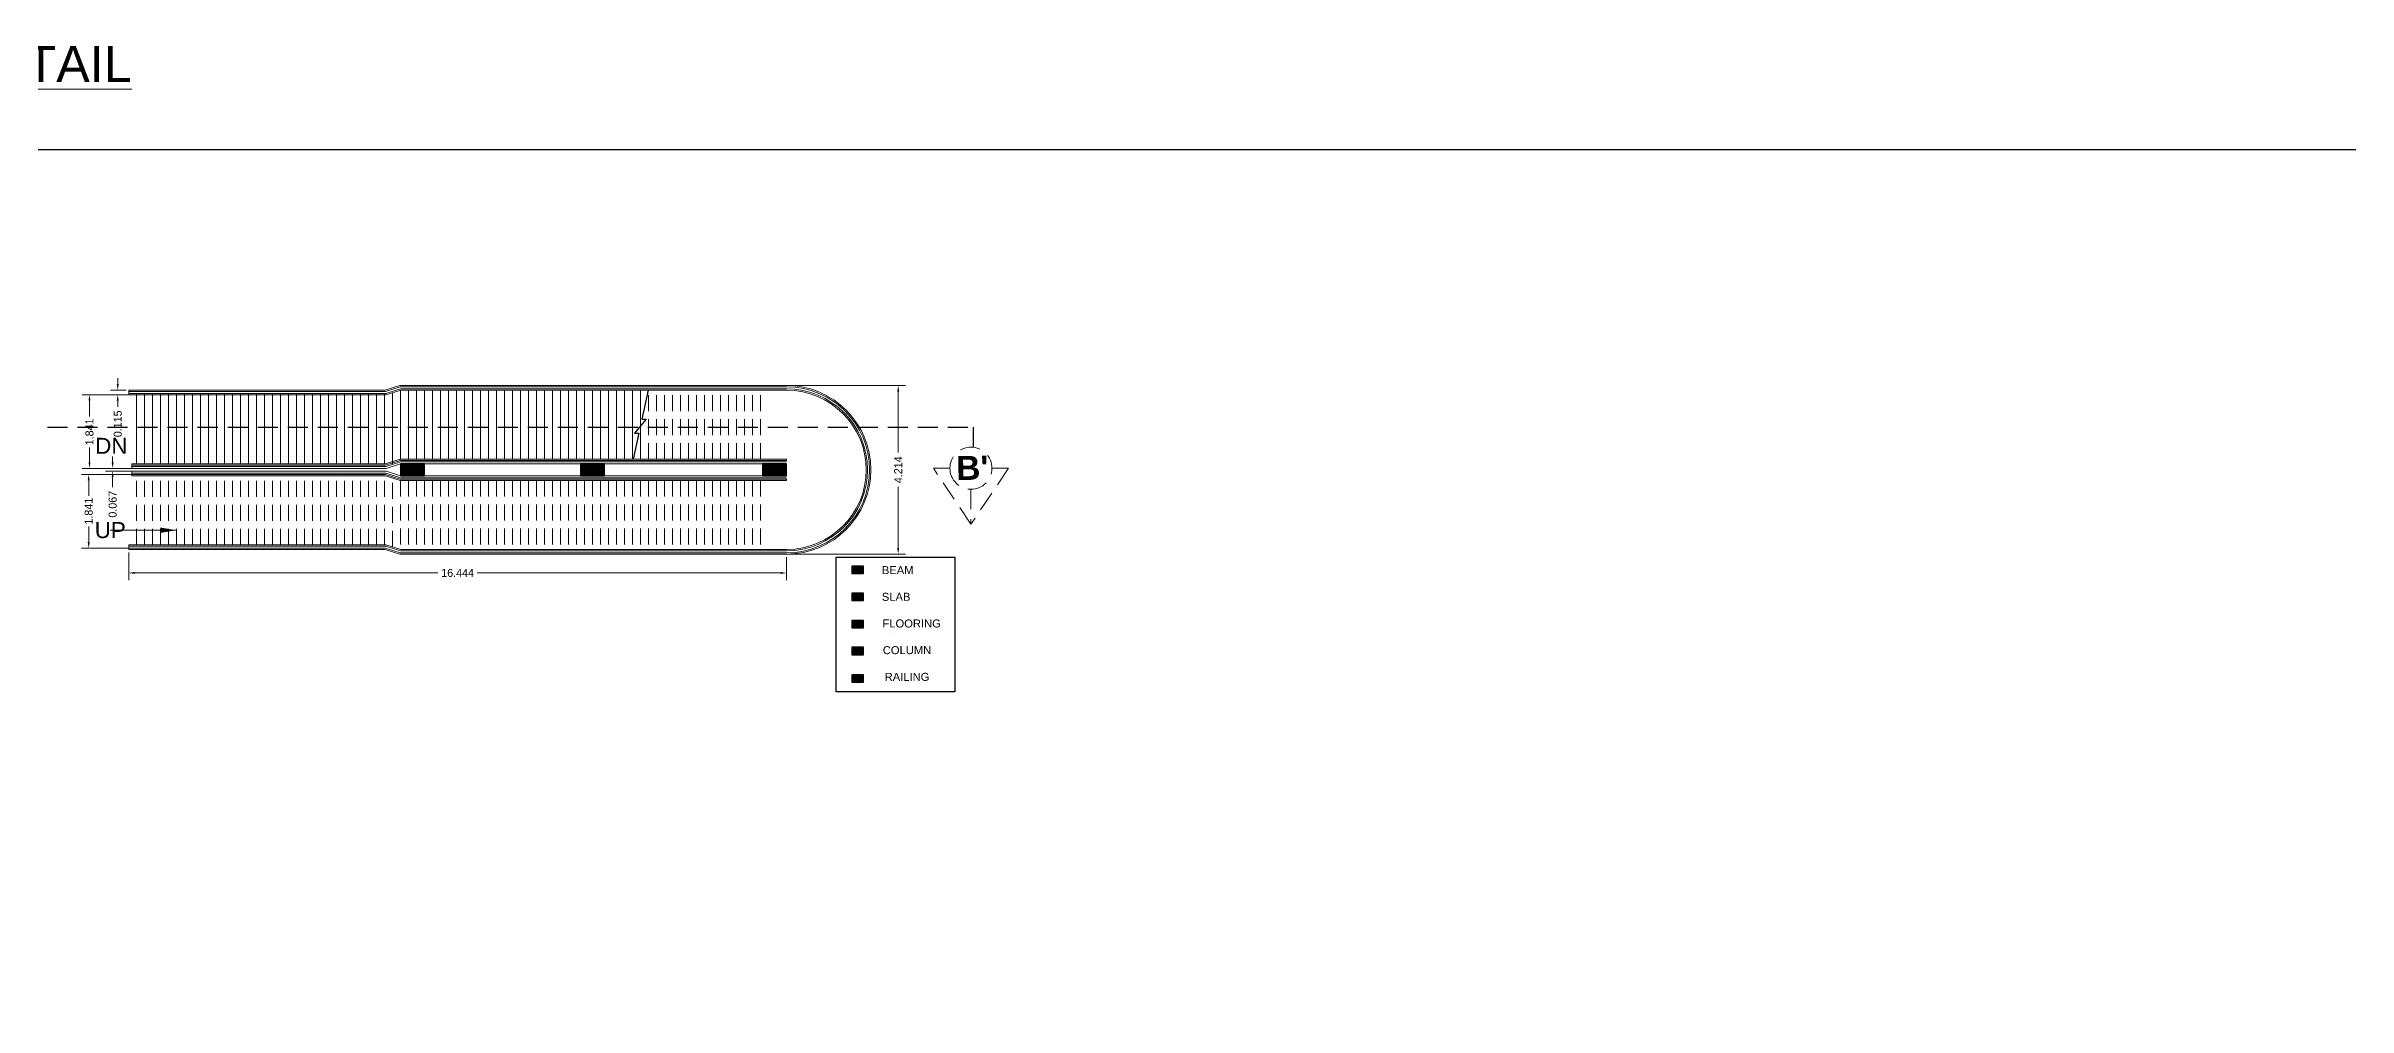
# Model space of a CAD drawing. Header units: millimetres. Extents: x 3614 to 12428, y -844 to 6844.
# Drawn here: x 5811.3 to 5868.8, y -788.3 to -764.3 of the extents above; entities that cross this region are included whole.
import ezdxf

# ---------------------------------------------------------------- set-up
doc = ezdxf.new("R2010")
doc.units = ezdxf.units.MM
doc.header["$LTSCALE"] = 40
doc.header["$MEASUREMENT"] = 0
doc.header["$PDMODE"] = 32
doc.header["$PDSIZE"] = 0.02
doc.linetypes.add('DASHED', pattern=[0.75, 0.5, -0.25])
doc.linetypes.add('DASHED2', pattern=[0.375, 0.25, -0.125])
doc.layers.get('Defpoints').update_dxf_attribs({"linetype": 'CONTINUOUS', "lineweight": 20})
for name, color, linetype, lineweight in [('Beam', 254, 'CONTINUOUS', 25), ('Column', 252, 'CONTINUOUS', 30), ('Column Hatch', 253, 'CONTINUOUS', 13), ('Dim', 220, 'CONTINUOUS', 15), ('flooing', 92, 'CONTINUOUS', 20), ('Railing', 23, 'CONTINUOUS', 18), ('RAMP', 213, 'CONTINUOUS', 15), ('Section', 72, 'DASHED2', 30), ('slab', 7, 'CONTINUOUS', 30), ('TEXT', 7, 'CONTINUOUS', 20), ('Wall', 7, 'CONTINUOUS', 30), ('Window-Wall', 7, 'CONTINUOUS', 18)]:
    doc.layers.add(name, color=color, linetype=linetype, lineweight=lineweight)
doc.styles.add('dim-stylus bt', font='arial.ttf')
doc.styles.add('L120', font='simplex.shx', dxfattribs={"height": 1})
doc.styles.add('Tabrej', font='GOTHIC.TTF')
doc.dimstyles.new('DIMEN', dxfattribs={"dimtxt": 0.2, "dimasz": 0.25, "dimexe": 0.18, "dimexo": 0.0625, "dimgap": 0.09, "dimtad": 0, "dimdec": 3, "dimzin": 0, "dimdsep": 46, "dimtxsty": 'Tabrej', "dimcen": 0, "dimclrd": 256, "dimclre": 256, "dimclrt": 7, "dimadec": 0, "dimazin": 0, "dimtfac": 1, "dimtdec": 3, "dimtofl": 0, "dimtmove": 0, "dimatfit": 1, "dimfxl": 0, "dimtolj": 1, "dimtzin": 0, "dimlwd": -1, "dimlwe": -1, "dimarcsym": 0})

# ---------------------------------------------------------------- blocks, each defined once
blk = doc.blocks.new('BDHVBFH')
at = {"layer": 'Section', "color": 7, "linetype": 'ByBlock', "lineweight": 20, "ltscale": 0.05}
for p, q in [((5432.399, -574.787), (5431.461, -576.186)), ((5432.399, -575.66), (5432.399, -574.787)), ((5433.338, -576.186), (5432.399, -574.787)), ((5431.873, -576.186), (5431.461, -576.186)), ((5433.338, -576.186), (5432.925, -576.186))]:
    blk.add_line(p, q, dxfattribs=at)
blk.add_circle((5432.399, -576.186), 0.526, dxfattribs=at)
blk = doc.blocks.new('*D408')
at = {"layer": 'Defpoints', "color": 0, "transparency": 16777216}
for p in [(5813.352, -776.91), (5829.796, -777.028), (5829.796, -777.483)]:
    blk.add_point(p, dxfattribs=at)
at = {"layer": 'Dim', "transparency": 16777216}
for p, q in [((5813.352, -776.972), (5813.352, -777.663)), ((5829.796, -777.091), (5829.796, -777.663)), ((5813.502, -777.483), (5821.083, -777.483)), ((5829.646, -777.483), (5822.065, -777.483))]:
    blk.add_line(p, q, dxfattribs=at)
for points in [[(5813.502, -777.458), (5813.502, -777.508), (5813.352, -777.483)], [(5829.646, -777.458), (5829.646, -777.508), (5829.796, -777.483)]]:
    blk.add_solid(points, dxfattribs=at)
at = {"layer": 'Dim', "color": 7, "transparency": 16777216, "insert": (5821.574, -777.483), "char_height": 0.2, "attachment_point": 5, "style": 'Tabrej'}
blk.add_mtext('\\A1;16.444', dxfattribs=at)
blk = doc.blocks.new('*D409')
at = {"layer": 'Defpoints', "color": 0, "transparency": 16777216}
for p in [(5829.144, -772.797), (5829.144, -777.011), (5832.586, -777.011)]:
    blk.add_point(p, dxfattribs=at)
at = {"layer": 'Dim', "transparency": 16777216}
for p, q in [((5829.207, -772.797), (5832.766, -772.797)), ((5832.586, -772.947), (5832.586, -774.475)), ((5832.586, -776.861), (5832.586, -775.334)), ((5829.207, -777.011), (5832.766, -777.011))]:
    blk.add_line(p, q, dxfattribs=at)
for points in [[(5832.561, -772.947), (5832.611, -772.947), (5832.586, -772.797)], [(5832.561, -776.861), (5832.611, -776.861), (5832.586, -777.011)]]:
    blk.add_solid(points, dxfattribs=at)
at = {"layer": 'Dim', "color": 7, "transparency": 16777216, "insert": (5832.586, -774.904), "char_height": 0.2, "attachment_point": 5, "rotation": 90, "style": 'Tabrej'}
blk.add_mtext('\\A1;4.214', dxfattribs=at)
blk = doc.blocks.new('*D410')
at = {"layer": 'Defpoints', "color": 0, "transparency": 16777216}
for p in [(5813.547, -773.028), (5812.372, -774.869), (5813.546, -774.869)]:
    blk.add_point(p, dxfattribs=at)
at = {"layer": 'Dim', "transparency": 16777216}
for p, q in [((5813.485, -773.028), (5812.192, -773.028)), ((5812.372, -773.178), (5812.372, -773.571)), ((5812.372, -774.719), (5812.372, -774.343)), ((5813.484, -774.869), (5812.192, -774.869))]:
    blk.add_line(p, q, dxfattribs=at)
for points in [[(5812.347, -773.178), (5812.397, -773.178), (5812.372, -773.028)], [(5812.347, -774.719), (5812.397, -774.719), (5812.372, -774.869)]]:
    blk.add_solid(points, dxfattribs=at)
at = {"layer": 'Dim', "color": 7, "transparency": 16777216, "insert": (5812.372, -773.957), "char_height": 0.2, "attachment_point": 5, "rotation": 90, "style": 'Tabrej'}
blk.add_mtext('\\A1;1.841', dxfattribs=at)
blk = doc.blocks.new('*D411')
at = {"layer": 'Defpoints', "color": 0, "transparency": 16777216}
for p in [(5813.546, -775.019), (5812.352, -776.86), (5813.546, -776.86)]:
    blk.add_point(p, dxfattribs=at)
at = {"layer": 'Dim', "transparency": 16777216}
for p, q in [((5813.484, -775.019), (5812.172, -775.019)), ((5812.352, -775.169), (5812.352, -775.554)), ((5812.352, -776.71), (5812.352, -776.325)), ((5813.484, -776.86), (5812.172, -776.86))]:
    blk.add_line(p, q, dxfattribs=at)
for points in [[(5812.327, -775.169), (5812.377, -775.169), (5812.352, -775.019)], [(5812.327, -776.71), (5812.377, -776.71), (5812.352, -776.86)]]:
    blk.add_solid(points, dxfattribs=at)
at = {"layer": 'Dim', "color": 7, "transparency": 16777216, "insert": (5812.352, -775.939), "char_height": 0.2, "attachment_point": 5, "rotation": 90, "style": 'Tabrej'}
blk.add_mtext('\\A1;1.841', dxfattribs=at)
blk = doc.blocks.new('*D412')
at = {"layer": 'Defpoints', "color": 0, "transparency": 16777216}
for p in [(5813.078, -773.028), (5813.354, -772.913), (5813.354, -773.028)]:
    blk.add_point(p, dxfattribs=at)
at = {"layer": 'Dim', "transparency": 16777216}
for p, q in [((5813.078, -772.763), (5813.078, -772.613)), ((5813.292, -772.913), (5812.898, -772.913)), ((5813.292, -773.028), (5812.898, -773.028)), ((5813.078, -773.178), (5813.078, -773.328))]:
    blk.add_line(p, q, dxfattribs=at)
for points in [[(5813.053, -772.763), (5813.103, -772.763), (5813.078, -772.913)], [(5813.053, -773.178), (5813.103, -773.178), (5813.078, -773.028)]]:
    blk.add_solid(points, dxfattribs=at)
at = {"layer": 'Dim', "color": 7, "transparency": 16777216, "insert": (5813.078, -773.754), "char_height": 0.2, "attachment_point": 5, "rotation": 90, "style": 'Tabrej'}
blk.add_mtext('\\A1;0.115', dxfattribs=at)
blk = doc.blocks.new('*D413')
at = {"layer": 'Defpoints', "color": 0, "transparency": 16777216}
for p in [(5812.951, -774.936), (5813.484, -774.869), (5813.484, -774.936)]:
    blk.add_point(p, dxfattribs=at)
at = {"layer": 'Dim', "transparency": 16777216}
for p, q in [((5813.421, -774.869), (5812.771, -774.869)), ((5813.421, -774.936), (5812.771, -774.936)), ((5812.951, -774.719), (5812.951, -774.569)), ((5812.951, -775.086), (5812.951, -775.336))]:
    blk.add_line(p, q, dxfattribs=at)
for points in [[(5812.926, -774.719), (5812.976, -774.719), (5812.951, -774.869)], [(5812.926, -775.086), (5812.976, -775.086), (5812.951, -774.936)]]:
    blk.add_solid(points, dxfattribs=at)
at = {"layer": 'Dim', "color": 7, "transparency": 16777216, "insert": (5812.951, -775.765), "char_height": 0.2, "attachment_point": 5, "rotation": 90, "style": 'Tabrej'}
blk.add_mtext('\\A1;0.067', dxfattribs=at)
blk = doc.blocks.new('colm 600')
at = {"layer": 'Column Hatch'}
h = blk.add_hatch(color=0, dxfattribs=at)
h.dxf.hatch_style = 1
h.paths.add_polyline_path([(5460.775, -628.796), (5460.475, -628.796), (5460.475, -629.396), (5460.775, -629.396)])
at = {"layer": 'Column'}
for p, q in [((5460.775, -628.796), (5460.475, -628.796)), ((5460.475, -628.796), (5460.475, -629.396)), ((5460.775, -629.396), (5460.775, -628.796)), ((5460.475, -629.396), (5460.775, -629.396))]:
    blk.add_line(p, q, dxfattribs=at)

msp = doc.modelspace()

# ---------------------------------------------------------------- hatches: boundary and pattern name
at = {"layer": 'Beam'}
h = msp.add_hatch(color=256, dxfattribs=at)
h.dxf.hatch_style = 1
h.paths.add_polyline_path([(5831.4379, -777.3056), (5831.7133, -777.3056), (5831.7133, -777.5089), (5831.4379, -777.5089)])
at = {"layer": 'Column'}
h = msp.add_hatch(color=256, dxfattribs=at)
h.dxf.hatch_style = 1
h.paths.add_polyline_path([(5831.4379, -779.3339), (5831.7133, -779.3339), (5831.7133, -779.5372), (5831.4379, -779.5372)])
at = {"layer": 'flooing'}
h = msp.add_hatch(color=256, dxfattribs=at)
h.dxf.hatch_style = 1
h.paths.add_polyline_path([(5831.4379, -778.6622), (5831.7133, -778.6622), (5831.7133, -778.8654), (5831.4379, -778.8654)])
at = {"layer": 'Railing'}
h = msp.add_hatch(color=256, dxfattribs=at)
h.dxf.hatch_style = 1
h.paths.add_polyline_path([(5831.4379, -780.0187), (5831.7133, -780.0187), (5831.7133, -780.222), (5831.4379, -780.222)])
at = {"layer": 'slab'}
h = msp.add_hatch(color=256, dxfattribs=at)
h.dxf.hatch_style = 1
h.paths.add_polyline_path([(5831.4379, -777.9774), (5831.7133, -777.9774), (5831.7133, -778.1806), (5831.4379, -778.1806)])

# ---------------------------------------------------------------- linework, layer by layer
at = {"layer": 'Beam'}
for points in [[(5832.4712, -778.7209), (5832.4712, -778.7209), (5832.4712, -778.7209), (5832.4712, -778.7209)], [(5832.4712, -779.0008), (5832.4712, -779.0008), (5832.4712, -779.0008), (5832.4712, -779.0008)], [(5832.4712, -779.2806), (5832.4712, -779.2806), (5832.4712, -779.2806), (5832.4712, -779.2806)], [(5832.4712, -779.5604), (5832.4712, -779.5604), (5832.4712, -779.5604), (5832.4712, -779.5604)]]:
    msp.add_lwpolyline(points, close=True, dxfattribs=at)
at = {"layer": 'Dim'}
for p, q in [((5818.6473, -774.8182), (5818.6474, -774.8182)), ((5818.6473, -775.0382), (5818.6474, -775.0382))]:
    msp.add_line(p, q, dxfattribs=at)
at = {"layer": 'Railing'}
for p, q in [((5819.7697, -772.9451), (5813.3541, -772.9451)), ((5813.3541, -772.9451), (5813.3541, -772.9951)), ((5819.7773, -772.9951), (5813.3541, -772.9951)), ((5820.1378, -772.8304), (5819.7697, -772.9451)), ((5820.1454, -772.8804), (5819.7773, -772.9951)), ((5820.1378, -772.8304), (5829.7973, -772.8304)), ((5820.1454, -772.8804), (5829.7973, -772.8804)), ((5813.4323, -774.7861), (5819.7731, -774.7861)), ((5813.4323, -774.8191), (5819.7781, -774.8191)), ((5813.4323, -774.8191), (5813.4324, -774.8691)), ((5813.4325, -774.9859), (5819.7781, -774.9857)), ((5813.4325, -775.0189), (5819.7729, -775.0187)), ((5819.7729, -775.0187), (5820.1352, -775.1358)), ((5820.1404, -774.6714), (5819.7731, -774.7861)), ((5820.1454, -774.7044), (5819.7781, -774.8191)), ((5819.7781, -774.9857), (5820.1454, -775.1044)), ((5820.1404, -774.6714), (5829.7973, -774.6714)), ((5820.1454, -774.7044), (5829.7973, -774.7044)), ((5820.1454, -775.1044), (5829.7973, -775.1044)), ((5820.1454, -775.1374), (5829.7973, -775.1374)), ((5819.7775, -776.8099), (5813.3534, -776.8099)), ((5813.3534, -776.8099), (5813.3534, -776.8599)), ((5819.7697, -776.8599), (5813.3534, -776.8599)), ((5820.1375, -776.9784), (5819.7697, -776.8599)), ((5820.1454, -776.9284), (5819.7775, -776.8099)), ((5820.1375, -776.9784), (5829.7973, -776.9784)), ((5820.1454, -776.9284), (5829.7973, -776.9284))]:
    msp.add_line(p, q, dxfattribs=at)
for radius in [2.074, 2.024]:
    msp.add_arc((5829.7973, -774.9044), radius, 270, 90, dxfattribs=at)
at = {"layer": 'RAMP'}
for p, q in [((5813.5473, -772.9951), (5813.5473, -772.9951)), ((5813.5473, -772.9951), (5813.5473, -774.7531)), ((5813.7473, -772.9951), (5813.7473, -774.7531)), ((5813.9473, -772.9951), (5813.9473, -774.7531)), ((5814.1473, -772.9951), (5814.1473, -774.7531)), ((5814.3473, -772.9951), (5814.3473, -774.7531)), ((5814.5473, -772.9951), (5814.5473, -774.7531)), ((5814.7473, -772.9951), (5814.7473, -774.7531)), ((5814.9473, -772.9951), (5814.9473, -774.7531)), ((5815.1473, -772.9951), (5815.1473, -774.7531)), ((5815.3473, -772.9951), (5815.3473, -774.7531)), ((5815.5473, -772.9951), (5815.5473, -774.7531)), ((5815.7473, -772.9951), (5815.7473, -774.7531)), ((5815.9473, -772.9951), (5815.9473, -774.7531)), ((5816.1473, -772.9951), (5816.1473, -774.7531)), ((5816.3473, -772.9951), (5816.3473, -774.7531)), ((5816.5473, -772.9951), (5816.5473, -774.7531)), ((5816.7473, -772.9951), (5816.7473, -774.7531)), ((5816.9473, -772.9951), (5816.9473, -774.7531)), ((5817.1473, -772.9951), (5817.1473, -774.7531)), ((5817.3473, -772.9951), (5817.3473, -774.7531)), ((5817.5473, -772.9951), (5817.5473, -774.7531)), ((5817.7473, -772.9951), (5817.7473, -774.7531)), ((5817.9473, -772.9951), (5817.9473, -774.7531)), ((5818.1473, -772.9951), (5818.1473, -774.7531)), ((5818.3473, -772.9951), (5818.3473, -774.7531)), ((5818.5473, -772.9951), (5818.5473, -774.7531)), ((5818.7473, -772.9951), (5818.7473, -774.7531)), ((5818.9473, -772.9951), (5818.9473, -774.7531)), ((5819.1473, -772.9951), (5819.1473, -774.7531)), ((5819.3473, -772.9951), (5819.3473, -774.7531)), ((5819.5473, -772.9951), (5819.5473, -774.7531)), ((5819.7473, -772.9951), (5819.7473, -774.7531)), ((5819.9473, -772.9767), (5819.9473, -774.7663)), ((5820.1454, -774.6384), (5820.1454, -772.915)), ((5820.3454, -774.6384), (5820.3454, -772.9134)), ((5820.5454, -774.6384), (5820.5454, -772.9134)), ((5820.7454, -774.6384), (5820.7454, -772.9134)), ((5820.9454, -774.6384), (5820.9454, -772.9134)), ((5821.1454, -774.6384), (5821.1454, -772.9134)), ((5821.3454, -774.6384), (5821.3454, -772.9134)), ((5821.5454, -774.6384), (5821.5454, -772.9134)), ((5821.7454, -774.6384), (5821.7454, -772.9134)), ((5821.9454, -774.6384), (5821.9454, -772.9134)), ((5822.1454, -774.6384), (5822.1454, -772.9134)), ((5822.3454, -774.6384), (5822.3454, -772.9134)), ((5822.5454, -774.6384), (5822.5454, -772.9134)), ((5822.7454, -774.6384), (5822.7454, -772.9134)), ((5822.9454, -774.6384), (5822.9454, -772.9134)), ((5823.1454, -774.6384), (5823.1454, -772.9134)), ((5823.3454, -774.6384), (5823.3454, -772.9134)), ((5823.5454, -774.6384), (5823.5454, -772.9134)), ((5823.7454, -774.6384), (5823.7454, -772.9134)), ((5823.9454, -774.6384), (5823.9454, -772.9134)), ((5824.1454, -774.6384), (5824.1454, -772.9134)), ((5824.3454, -774.6384), (5824.3454, -772.9134)), ((5824.5454, -774.6384), (5824.5454, -772.9134)), ((5824.7454, -774.6384), (5824.7454, -772.9134)), ((5824.9454, -774.6384), (5824.9454, -772.9134)), ((5825.1454, -774.6384), (5825.1454, -772.9134)), ((5825.3454, -774.6384), (5825.3454, -772.9134)), ((5825.5454, -774.6384), (5825.5454, -772.9134)), ((5825.7454, -774.6384), (5825.7454, -772.9134)), ((5825.9454, -774.6384), (5825.9454, -772.9134)), ((5826.1454, -774.6384), (5826.1454, -772.9134)), ((5826.1454, -773.7924), (5826.1409, -773.8127))]:
    msp.add_line(p, q, dxfattribs=at)
at = {"layer": 'RAMP', "lineweight": 30}
for p, q in [((5826.3382, -772.9134), (5826.1798, -773.6357)), ((5826.2839, -773.6357), (5825.998, -773.9897)), ((5826.1798, -773.6357), (5826.2839, -773.6357)), ((5826.1021, -773.9897), (5825.9599, -774.6384)), ((5825.998, -773.9897), (5826.1021, -773.9897))]:
    msp.add_line(p, q, dxfattribs=at)
at = {"layer": 'RAMP', "linetype": 'DASHED', "ltscale": 0.02}
for p, q in [((5826.3454, -774.6384), (5826.3454, -772.9134)), ((5826.5454, -774.6384), (5826.5454, -772.9134)), ((5826.7454, -774.6384), (5826.7454, -772.9134)), ((5826.9454, -774.6384), (5826.9454, -772.9134)), ((5827.1454, -774.6384), (5827.1454, -772.9134)), ((5827.3454, -774.6384), (5827.3454, -772.9134)), ((5827.5454, -774.6384), (5827.5454, -772.9134)), ((5827.7454, -774.6384), (5827.7454, -772.9134)), ((5827.9454, -774.6384), (5827.9454, -772.9134)), ((5828.1454, -774.6384), (5828.1454, -772.9134)), ((5828.3454, -774.6384), (5828.3454, -772.9134)), ((5828.5454, -774.6384), (5828.5454, -772.9134)), ((5828.7454, -774.6384), (5828.7454, -772.9134)), ((5828.9454, -774.6384), (5828.9454, -772.9134)), ((5829.1454, -774.6384), (5829.1454, -772.9134)), ((5819.9475, -776.83), (5819.9475, -775.0404)), ((5813.5475, -776.7769), (5813.5475, -775.0519)), ((5813.7475, -776.7769), (5813.7475, -775.0519)), ((5813.9475, -776.7769), (5813.9475, -775.0519)), ((5814.1475, -776.7769), (5814.1475, -775.0519)), ((5814.3475, -776.7769), (5814.3475, -775.0518)), ((5814.5475, -776.7769), (5814.5475, -775.0518)), ((5814.7475, -776.7769), (5814.7475, -775.0518)), ((5814.9475, -776.7769), (5814.9475, -775.0518)), ((5815.1475, -776.7769), (5815.1475, -775.0518)), ((5815.3475, -776.7769), (5815.3475, -775.0518)), ((5815.5475, -776.7769), (5815.5475, -775.0518)), ((5815.7475, -776.7769), (5815.7475, -775.0518)), ((5815.9475, -776.7769), (5815.9475, -775.0518)), ((5816.1475, -776.7769), (5816.1475, -775.0518)), ((5816.3475, -776.7769), (5816.3475, -775.0518)), ((5816.5475, -776.7769), (5816.5475, -775.0518)), ((5816.7475, -776.7769), (5816.7475, -775.0518)), ((5816.9475, -776.7769), (5816.9475, -775.0518)), ((5817.1475, -776.7769), (5817.1475, -775.0517)), ((5817.3475, -776.7769), (5817.3475, -775.0517)), ((5817.5475, -776.7769), (5817.5475, -775.0517)), ((5817.7475, -776.7769), (5817.7475, -775.0517)), ((5817.9475, -776.7769), (5817.9475, -775.0517)), ((5818.1475, -776.7769), (5818.1475, -775.0517)), ((5818.3475, -776.7769), (5818.3475, -775.0517)), ((5818.5475, -776.7769), (5818.5475, -775.0517)), ((5818.7475, -776.7769), (5818.7475, -775.0517)), ((5818.9475, -776.7769), (5818.9475, -775.0517)), ((5819.1475, -776.7769), (5819.1475, -775.0517)), ((5819.3475, -776.7769), (5819.3475, -775.0517)), ((5819.5475, -776.7769), (5819.5475, -775.0517)), ((5819.7475, -776.7769), (5819.7475, -775.0517)), ((5820.1454, -775.1704), (5820.1454, -776.8937)), ((5820.3454, -775.1704), (5820.3454, -776.8954)), ((5820.5454, -775.1704), (5820.5454, -776.8954)), ((5820.7454, -775.1704), (5820.7454, -776.8954)), ((5820.9454, -775.1704), (5820.9454, -776.8954)), ((5821.1454, -775.1704), (5821.1454, -776.8954)), ((5821.3454, -775.1704), (5821.3454, -776.8954)), ((5821.5454, -775.1704), (5821.5454, -776.8954)), ((5821.7454, -775.1704), (5821.7454, -776.8954)), ((5821.9454, -775.1704), (5821.9454, -776.8954)), ((5822.1454, -775.1704), (5822.1454, -776.8954)), ((5822.3454, -775.1704), (5822.3454, -776.8954)), ((5822.5454, -775.1704), (5822.5454, -776.8954)), ((5822.7454, -775.1704), (5822.7454, -776.8954)), ((5822.9454, -775.1704), (5822.9454, -776.8954)), ((5823.1454, -775.1704), (5823.1454, -776.8954)), ((5823.3454, -775.1704), (5823.3454, -776.8954)), ((5823.5454, -775.1704), (5823.5454, -776.8954)), ((5823.7454, -775.1704), (5823.7454, -776.8954)), ((5823.9454, -775.1704), (5823.9454, -776.8954)), ((5824.1454, -775.1704), (5824.1454, -776.8954)), ((5824.3454, -775.1704), (5824.3454, -776.8954)), ((5824.5454, -775.1704), (5824.5454, -776.8954)), ((5824.7454, -775.1704), (5824.7454, -776.8954)), ((5824.9454, -775.1704), (5824.9454, -776.8954)), ((5825.1454, -775.1704), (5825.1454, -776.8954)), ((5825.3454, -775.1704), (5825.3454, -776.8954)), ((5825.5454, -775.1704), (5825.5454, -776.8954)), ((5825.7454, -775.1704), (5825.7454, -776.8954)), ((5825.9454, -775.1704), (5825.9454, -776.8954)), ((5826.1454, -775.1704), (5826.1454, -776.8954)), ((5826.3454, -775.1704), (5826.3454, -776.8954)), ((5826.5454, -775.1704), (5826.5454, -776.8954)), ((5826.7454, -775.1704), (5826.7454, -776.8954)), ((5826.9454, -775.1704), (5826.9454, -776.8954)), ((5827.1454, -775.1704), (5827.1454, -776.8954)), ((5827.3454, -775.1704), (5827.3454, -776.8954)), ((5827.5454, -775.1704), (5827.5454, -776.8954)), ((5827.7454, -775.1704), (5827.7454, -776.8954)), ((5827.9454, -775.1704), (5827.9454, -776.8954)), ((5828.1454, -775.1704), (5828.1454, -776.8954)), ((5828.3454, -775.1704), (5828.3454, -776.8954)), ((5828.5454, -775.1704), (5828.5454, -776.8954)), ((5828.7454, -775.1704), (5828.7454, -776.8954)), ((5828.9454, -775.1704), (5828.9454, -776.8954)), ((5829.1454, -775.1704), (5829.1454, -776.8954))]:
    msp.add_line(p, q, dxfattribs=at)
at = {"layer": 'Section', "ltscale": 0.05}
for p, q in [((5808.326, -773.8424), (5834.4562, -773.8424)), ((5834.4562, -773.8424), (5834.4562, -774.3424))]:
    msp.add_line(p, q, dxfattribs=at)
at = {"layer": 'Wall', "ltscale": 0.05}
msp.add_lwpolyline([(5876.9653, -766.9053), (5751.7216, -766.9053), (5751.7216, -808.8512), (5876.9653, -808.8512)], close=True, dxfattribs=at)
at = {"layer": 'Wall'}
for points in [[(5831.0358, -777.0877), (5834.0059, -777.0877), (5834.0059, -780.4512), (5831.0358, -780.4512)], [(5831.4379, -777.3056), (5831.7133, -777.3056), (5831.7133, -777.5089), (5831.4379, -777.5089)], [(5831.4379, -777.9774), (5831.7133, -777.9774), (5831.7133, -778.1806), (5831.4379, -778.1806)], [(5831.4379, -778.6622), (5831.7133, -778.6622), (5831.7133, -778.8654), (5831.4379, -778.8654)], [(5831.4379, -779.3339), (5831.7133, -779.3339), (5831.7133, -779.5372), (5831.4379, -779.5372)], [(5831.4379, -780.0187), (5831.7133, -780.0187), (5831.7133, -780.222), (5831.4379, -780.222)]]:
    msp.add_lwpolyline(points, close=True, dxfattribs=at)
at = {"layer": 'Window-Wall'}
for p, q in [((5819.7647, -772.9121), (5813.3541, -772.9121)), ((5813.3541, -772.9126), (5813.3541, -773.0276)), ((5819.7824, -773.0281), (5813.3541, -773.0281)), ((5820.1328, -772.7974), (5819.7647, -772.9121)), ((5820.1504, -772.9134), (5819.7824, -773.0281)), ((5820.1328, -772.7974), (5829.7973, -772.7974)), ((5820.1504, -772.9134), (5829.7973, -772.9134)), ((5813.4323, -774.7531), (5819.768, -774.7531)), ((5813.4323, -774.7531), (5813.4323, -774.8691)), ((5813.4323, -774.8691), (5819.7859, -774.8691)), ((5813.4325, -774.9359), (5819.7862, -774.9357)), ((5813.4325, -774.9359), (5813.4325, -775.0189)), ((5813.4325, -775.0189), (5813.4325, -775.0519)), ((5820.1353, -774.6384), (5819.768, -774.7531)), ((5820.1454, -774.7544), (5819.7859, -774.8691)), ((5819.7862, -774.9357), (5820.1454, -775.0544)), ((5820.1353, -774.6384), (5829.7973, -774.6384)), ((5820.1454, -774.7544), (5829.7973, -774.7544)), ((5829.7973, -774.6714), (5829.7973, -774.6384)), ((5813.4325, -775.0519), (5819.7677, -775.0517)), ((5819.7677, -775.0517), (5820.135, -775.1704)), ((5820.135, -775.1704), (5829.7973, -775.1704)), ((5820.1454, -775.0544), (5829.7973, -775.0544)), ((5829.7973, -775.1704), (5829.7973, -775.1374)), ((5819.7827, -776.7769), (5813.3534, -776.7769)), ((5813.3534, -776.8929), (5813.3534, -776.7769)), ((5819.7645, -776.8929), (5813.3534, -776.8929)), ((5820.1324, -777.0114), (5819.7645, -776.8929)), ((5820.1506, -776.8954), (5819.7827, -776.7769)), ((5820.1324, -777.0114), (5829.7973, -777.0114)), ((5820.1506, -776.8954), (5829.7973, -776.8954))]:
    msp.add_line(p, q, dxfattribs=at)
for radius in [2.107, 1.991]:
    msp.add_arc((5829.7973, -774.9044), radius, 270, 90, dxfattribs=at)

# ---------------------------------------------------------------- block references
at = {"layer": 'Column', "rotation": 270}
for p in [(6449.5412, 4685.7206), (6454.0422, 4685.7206), (6458.593, 4685.7206)]:
    msp.add_blockref('colm 600', p, dxfattribs=at)
at = {"layer": 'Section', "xscale": -1, "rotation": 180}
msp.add_blockref('BDHVBFH', (402.0058, -1351.0519), dxfattribs=at)

# ---------------------------------------------------------------- texts
at = {"layer": 'Section', "insert": (5834.0304, -774.5628), "char_height": 0.6, "attachment_point": 1, "rotation": 1.001704, "style": 'Tabrej'}
msp.add_mtext_dynamic_manual_height_columns("{\\fArial|b1|i0|c0|p34;B'}", width=20.540561, gutter_width=5, heights=[0], dxfattribs=at)
at = {"layer": 'TEXT', "ltscale": 0.05, "insert": (5804.6962, -764.3108), "char_height": 0.9, "width": 10.782087, "attachment_point": 1, "style": 'L120'}
msp.add_mtext('{\\fArial|b0|i0|c0|p34;\\LRAMP  DETAIL}', dxfattribs=at)
at = {"layer": 'TEXT', "attachment_point": 5, "style": 'dim-stylus bt'}
for s, insert, char_height, width in [('DN', (5812.9187, -774.3048), 0.4, 2.643266), ('UP', (5812.8915, -776.4143), 0.4, 2.643266), ('  BEAM\\P\\P SLAB\\P\\P           FLOORING\\P\\P        COLUMN\\P\\P        RAILING', (5832.4962, -778.7476), 0.2, 3.421974)]:
    msp.add_mtext(s, dxfattribs=dict(at, insert=insert, char_height=char_height, width=width))

# ---------------------------------------------------------------- dimensions: what is measured, and where the dimension line sits
at = {"layer": 'Dim'}
for base, p1, p2, picture, middle in [((5813.0782, -773.0276), (5813.3541, -772.9126), (5813.3541, -773.0276), '*D412', (5813.0782, -773.7542)), ((5832.5855, -777.0114), (5829.1442, -772.7974), (5829.1442, -777.0114), '*D409', (5832.5855, -774.9044)), ((5812.3516, -776.8599), (5813.5464, -775.0189), (5813.5464, -776.8599), '*D411', (5812.3516, -775.9394))]:
    dim = msp.add_linear_dim(base=base, p1=p1, p2=p2, angle=90, dimstyle='DIMEN', override={"dimtxt": 0.2, "dimasz": 0.15, "dimarcsym": 1}, dxfattribs=at)
    dim.commit()
    dim.dimension.update_dxf_attribs({"geometry": picture, "text_midpoint": middle})
for base, p1, p2, picture, middle in [((5812.3721, -774.8691), (5813.5473, -773.0281), (5813.5461, -774.8691), '*D410', (5812.3721, -773.9571)), ((5812.9509, -774.9359), (5813.4836, -774.8691), (5813.4839, -774.9359), '*D413', (5812.9509, -775.7649))]:
    dim = msp.add_linear_dim(base=base, p1=p1, p2=p2, angle=90, dimstyle='DIMEN', override={"dimtxt": 0.2, "dimasz": 0.15, "dimarcsym": 1}, dxfattribs=at)
    dim.commit()
    dim.dimension.update_dxf_attribs({"geometry": picture, "text_midpoint": middle, "dimtype": 160})
dim = msp.add_linear_dim(base=(5829.7961, -777.4833), p1=(5813.3522, -776.9099), p2=(5829.7961, -777.0284), dimstyle='DIMEN', override={"dimtxt": 0.2, "dimasz": 0.15, "dimarcsym": 1}, dxfattribs=at)
dim.commit()
dim.dimension.update_dxf_attribs({"geometry": '*D408', "text_midpoint": (5821.5742, -777.4833), "dimtype": 160})

# ---------------------------------------------------------------- leaders
msp.add_leader([(5814.5464, -776.4143), (5812.8915, -776.4143)], dimstyle='DIMEN', override={"dimtxt": 0.2, "dimasz": 0.4, "dimarcsym": 1}, dxfattribs=at)

doc.saveas('drawing.dxf')
